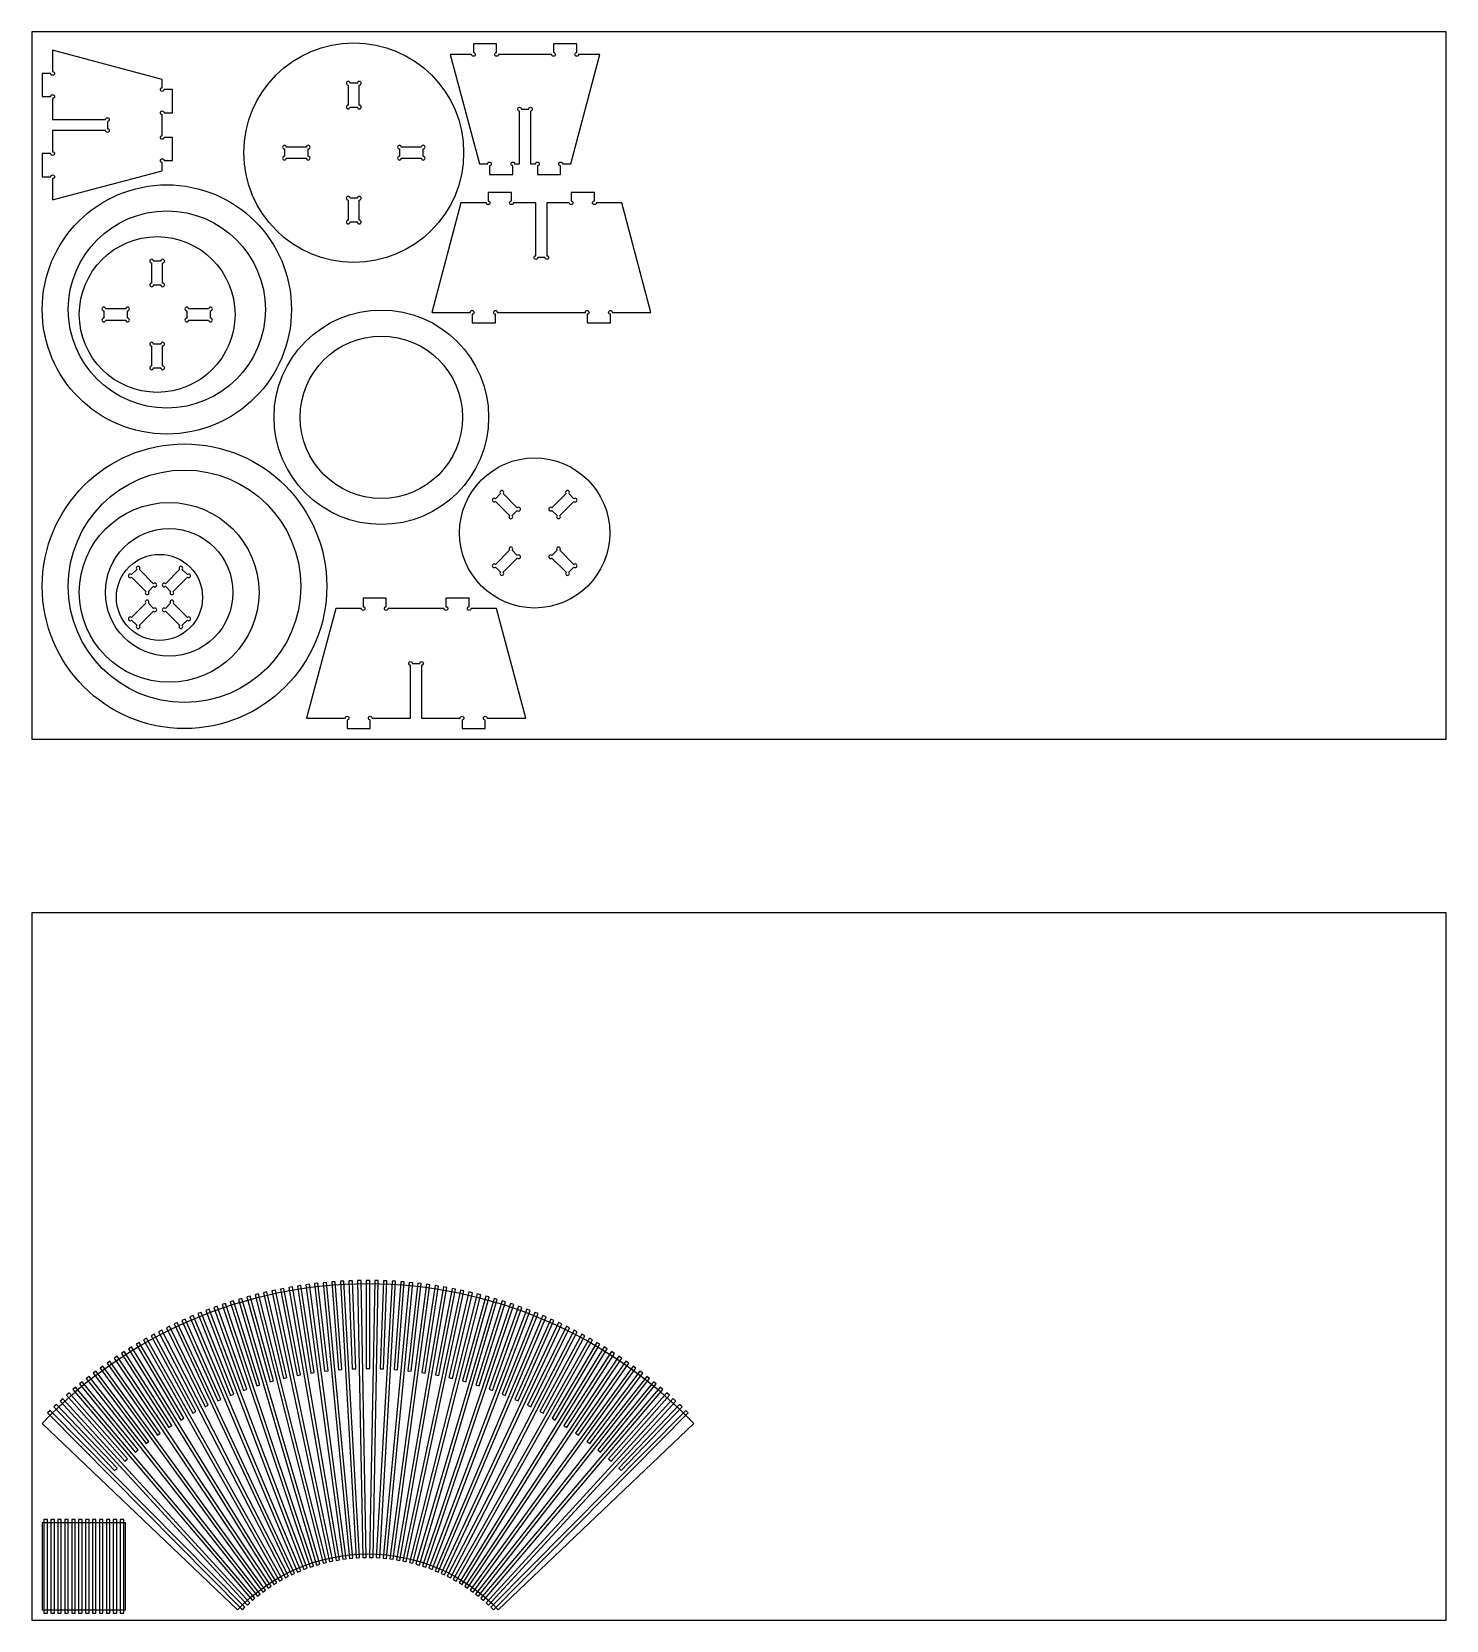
# Model space of a CAD drawing. Extents: x 0 to 2440, y 0 to 2740.
import ezdxf

# ---------------------------------------------------------------- set-up
doc = ezdxf.new("R2010")
doc.units = 0
for name, color, linetype in [('GABARIT_BAGUES_18MM', 3, 'Continuous'), ('GABARIT_INTERIEUR_18MM', 5, 'Continuous'), ('PIECE_5MM', 1, 'Continuous'), ('PLANCHE_18MM', 8, 'Continuous'), ('PLANCHE_5MM', 8, 'Continuous'), ('POCHE_KERF_3_5MM', 6, 'Continuous')]:
    doc.layers.add(name, color=color, linetype=linetype)

msp = doc.modelspace()

# ---------------------------------------------------------------- linework, layer by layer
at = {"layer": 'GABARIT_BAGUES_18MM'}
for centre, radius in [((233, 2261), 215), ((233, 2261), 170), ((603, 2075), 185), ((603, 2075), 140), ((263.5, 1783.5), 245.5), ((263.5, 1783.5), 200.5), ((237, 1773), 155), ((237, 1773), 110)]:
    msp.add_circle(centre, radius, dxfattribs=at)
at = {"layer": 'GABARIT_INTERIEUR_18MM'}
for points in [[(980.1, 2701), (943.3, 2701, -0.414214), (940.1, 2697.8, -0.414214), (936.9, 2701, -0.414214), (940.1, 2704.2), (940.1, 2719), (900.1, 2719), (900.1, 2704.2, -0.414214), (903.3, 2701, -0.414214), (900.1, 2697.8, -0.414214), (896.9, 2701), (805.1, 2701, -0.414214), (801.9, 2697.8, -0.414214), (798.7, 2701, -0.414214), (801.9, 2704.2), (801.9, 2719), (761.9, 2719), (761.9, 2704.2, -0.414214), (765.1, 2701, -0.414214), (761.9, 2697.8, -0.414214), (758.7, 2701), (722, 2701), (772.4, 2512), (786.5, 2512, -0.414214), (789.7, 2515.2, -0.414214), (792.9, 2512, -0.414214), (789.7, 2508.8), (789.7, 2494), (829.7, 2494), (829.7, 2508.8, -0.414214), (826.5, 2512, -0.414214), (829.7, 2515.2, -0.414214), (832.9, 2512), (841.5, 2512), (841.5, 2603.3, -0.414214), (838.3, 2606.5, -0.414214), (841.5, 2609.7, -0.414214), (844.7, 2606.5), (857.3, 2606.5, -0.414214), (860.5, 2609.7, -0.414214), (863.7, 2606.5, -0.414214), (860.5, 2603.3), (860.5, 2512), (869.1, 2512, -0.414214), (872.3, 2515.2, -0.414214), (875.5, 2512, -0.414214), (872.3, 2508.8), (872.3, 2494), (912.3, 2494), (912.3, 2508.8, -0.414214), (909.1, 2512, -0.414214), (912.3, 2515.2, -0.414214), (915.5, 2512), (929.7, 2512)], [(36, 2708.1), (36, 2671.3, -0.414214), (39.2, 2668.1, -0.414214), (36, 2664.9, -0.414214), (32.8, 2668.1), (18, 2668.1), (18, 2628.1), (32.8, 2628.1, -0.414214), (36, 2631.3, -0.414214), (39.2, 2628.1, -0.414214), (36, 2624.9), (36, 2588.5), (127.3, 2588.5, -0.414214), (130.5, 2591.7, -0.414214), (133.7, 2588.5, -0.414214), (130.5, 2585.3), (130.5, 2572.7, -0.414214), (133.7, 2569.5, -0.414214), (130.5, 2566.3, -0.414214), (127.3, 2569.5), (36, 2569.5), (36, 2533.1, -0.414214), (39.2, 2529.9, -0.414214), (36, 2526.7, -0.414214), (32.8, 2529.9), (18, 2529.9), (18, 2489.9), (32.8, 2489.9, -0.414214), (36, 2493.1, -0.414214), (39.2, 2489.9, -0.414214), (36, 2486.7), (36, 2450), (225, 2500.4), (225, 2514.5, -0.414214), (221.8, 2517.7, -0.414214), (225, 2520.9, -0.414214), (228.2, 2517.7), (243, 2517.7), (243, 2557.7), (228.2, 2557.7, -0.414214), (225, 2554.5, -0.414214), (221.8, 2557.7, -0.414214), (225, 2560.9), (225, 2597.1, -0.414214), (221.8, 2600.3, -0.414214), (225, 2603.5, -0.414214), (228.2, 2600.3), (243, 2600.3), (243, 2640.3), (228.2, 2640.3, -0.414214), (225, 2637.1, -0.414214), (221.8, 2640.3, -0.414214), (225, 2643.5), (225, 2657.7)], [(561.8, 2610.2, 0.414214), (565, 2607, 0.414214), (568.2, 2610.2, 0.414214), (565, 2613.4), (565, 2648, 0.414214), (568.2, 2651.2, 0.414214), (565, 2654.4, 0.414214), (561.8, 2651.2), (549.2, 2651.2, 0.414214), (546, 2654.4, 0.414214), (542.8, 2651.2, 0.414214), (546, 2648), (546, 2613.4, 0.414214), (542.8, 2610.2, 0.414214), (546, 2607, 0.414214), (549.2, 2610.2)], [(435.9, 2525.2, 0.414214), (432.7, 2522, 0.414214), (435.9, 2518.8, 0.414214), (439.1, 2522), (473.7, 2522, 0.414214), (476.9, 2518.8, 0.414214), (480.1, 2522, 0.414214), (476.9, 2525.2), (476.9, 2537.8, 0.414214), (480.1, 2541, 0.414214), (476.9, 2544.2, 0.414214), (473.7, 2541), (439.1, 2541, 0.414214), (435.9, 2544.2, 0.414214), (432.7, 2541, 0.414214), (435.9, 2537.8)], [(634.2, 2525.2, 0.414214), (631, 2522, 0.414214), (634.2, 2518.8, 0.414214), (637.4, 2522), (672, 2522, 0.414214), (675.2, 2518.8, 0.414214), (678.4, 2522, 0.414214), (675.2, 2525.2), (675.2, 2537.8, 0.414214), (678.4, 2541, 0.414214), (675.2, 2544.2, 0.414214), (672, 2541), (637.4, 2541, 0.414214), (634.2, 2544.2, 0.414214), (631, 2541, 0.414214), (634.2, 2537.8)], [(561.8, 2411.9, 0.414214), (565, 2408.7, 0.414214), (568.2, 2411.9, 0.414214), (565, 2415.1), (565, 2449.7, 0.414214), (568.2, 2452.9, 0.414214), (565, 2456.1, 0.414214), (561.8, 2452.9), (549.2, 2452.9, 0.414214), (546, 2456.1, 0.414214), (542.8, 2452.9, 0.414214), (546, 2449.7), (546, 2415.1, 0.414214), (542.8, 2411.9, 0.414214), (546, 2408.7, 0.414214), (549.2, 2411.9)], [(690, 2256), (756.7, 2256, -0.414214), (759.9, 2259.2, -0.414214), (763.1, 2256, -0.414214), (759.9, 2252.8), (759.9, 2238), (799.9, 2238), (799.9, 2252.8, -0.414214), (796.7, 2256, -0.414214), (799.9, 2259.2, -0.414214), (803.1, 2256), (955, 2256, -0.414214), (958.2, 2259.2, -0.414214), (961.4, 2256, -0.414214), (958.2, 2252.8), (958.2, 2238), (998.2, 2238), (998.2, 2252.8, -0.414214), (995, 2256, -0.414214), (998.2, 2259.2, -0.414214), (1001.4, 2256), (1068.1, 2256), (1017.7, 2445), (973.7, 2445, -0.414214), (970.5, 2441.8, -0.414214), (967.3, 2445, -0.414214), (970.5, 2448.2), (970.5, 2463), (930.5, 2463), (930.5, 2448.2, -0.414214), (933.7, 2445, -0.414214), (930.5, 2441.8, -0.414214), (927.3, 2445), (888.5, 2445), (888.5, 2353.7, -0.414214), (891.7, 2350.5, -0.414214), (888.5, 2347.3, -0.414214), (885.3, 2350.5), (872.7, 2350.5, -0.414214), (869.5, 2347.3, -0.414214), (866.3, 2350.5, -0.414214), (869.5, 2353.7), (869.5, 2445), (830.7, 2445, -0.414214), (827.5, 2441.8, -0.414214), (824.3, 2445, -0.414214), (827.5, 2448.2), (827.5, 2463), (787.5, 2463), (787.5, 2448.2, -0.414214), (790.7, 2445, -0.414214), (787.5, 2441.8, -0.414214), (784.3, 2445), (740.4, 2445)], [(222.6, 2303.3, 0.414214), (225.8, 2300.1, 0.414214), (229, 2303.3, 0.414214), (225.8, 2306.5), (225.8, 2341.1, 0.414214), (229, 2344.3, 0.414214), (225.8, 2347.5, 0.414214), (222.6, 2344.3), (210, 2344.3, 0.414214), (206.8, 2347.5, 0.414214), (203.6, 2344.3, 0.414214), (206.8, 2341.1), (206.8, 2306.5, 0.414214), (203.6, 2303.3, 0.414214), (206.8, 2300.1, 0.414214), (210, 2303.3)], [(124.3, 2246, 0.414214), (121.1, 2242.8, 0.414214), (124.3, 2239.6, 0.414214), (127.5, 2242.8), (162.1, 2242.8, 0.414214), (165.3, 2239.6, 0.414214), (168.5, 2242.8, 0.414214), (165.3, 2246), (165.3, 2258.6, 0.414214), (168.5, 2261.8, 0.414214), (165.3, 2265, 0.414214), (162.1, 2261.8), (127.5, 2261.8, 0.414214), (124.3, 2265, 0.414214), (121.1, 2261.8, 0.414214), (124.3, 2258.6)], [(267.3, 2246, 0.414214), (264.1, 2242.8, 0.414214), (267.3, 2239.6, 0.414214), (270.5, 2242.8), (305.1, 2242.8, 0.414214), (308.3, 2239.6, 0.414214), (311.5, 2242.8, 0.414214), (308.3, 2246), (308.3, 2258.6, 0.414214), (311.5, 2261.8, 0.414214), (308.3, 2265, 0.414214), (305.1, 2261.8), (270.5, 2261.8, 0.414214), (267.3, 2265, 0.414214), (264.1, 2261.8, 0.414214), (267.3, 2258.6)], [(222.6, 2160.3, 0.414214), (225.8, 2157.1, 0.414214), (229, 2160.3, 0.414214), (225.8, 2163.5), (225.8, 2198.1, 0.414214), (229, 2201.3, 0.414214), (225.8, 2204.5, 0.414214), (222.6, 2201.3), (210, 2201.3, 0.414214), (206.8, 2204.5, 0.414214), (203.6, 2201.3, 0.414214), (206.8, 2198.1), (206.8, 2163.5, 0.414214), (203.6, 2160.3, 0.414214), (206.8, 2157.1, 0.414214), (210, 2160.3)], [(837.6, 1914.3, 0.414214), (842.2, 1914.3, 0.414214), (842.2, 1918.9, 0.414214), (837.6, 1918.9), (813.2, 1943.3, 0.414214), (813.2, 1947.8, 0.414214), (808.6, 1947.8, 0.414214), (808.6, 1943.3), (799.7, 1934.4, 0.414214), (795.2, 1934.4, 0.414214), (795.2, 1929.9, 0.414214), (799.7, 1929.9), (824.2, 1905.4, 0.414214), (824.2, 1900.9, 0.414214), (828.7, 1900.9, 0.414214), (828.7, 1905.4)], [(906.3, 1905.4, 0.414214), (906.3, 1900.9, 0.414214), (910.9, 1900.9, 0.414214), (910.9, 1905.4), (935.3, 1929.9, 0.414214), (939.8, 1929.9, 0.414214), (939.8, 1934.4, 0.414214), (935.3, 1934.4), (926.4, 1943.3, 0.414214), (926.4, 1947.8, 0.414214), (921.9, 1947.8, 0.414214), (921.9, 1943.3), (897.4, 1918.9, 0.414214), (892.9, 1918.9, 0.414214), (892.9, 1914.3, 0.414214), (897.4, 1914.3)], [(808.6, 1807.7, 0.414214), (808.6, 1803.2, 0.414214), (813.2, 1803.2, 0.414214), (813.2, 1807.7), (837.6, 1832.2, 0.414214), (842.2, 1832.2, 0.414214), (842.2, 1836.7, 0.414214), (837.6, 1836.7), (828.7, 1845.6, 0.414214), (828.7, 1850.2, 0.414214), (824.2, 1850.2, 0.414214), (824.2, 1845.6), (799.7, 1821.2, 0.414214), (795.2, 1821.2, 0.414214), (795.2, 1816.6, 0.414214), (799.7, 1816.6)], [(935.3, 1816.6, 0.414214), (939.8, 1816.6, 0.414214), (939.8, 1821.2, 0.414214), (935.3, 1821.2), (910.9, 1845.6, 0.414214), (910.9, 1850.2, 0.414214), (906.3, 1850.2, 0.414214), (906.3, 1845.6), (897.4, 1836.7, 0.414214), (892.9, 1836.7, 0.414214), (892.9, 1832.2, 0.414214), (897.4, 1832.2), (921.9, 1807.7, 0.414214), (921.9, 1803.2, 0.414214), (926.4, 1803.2, 0.414214), (926.4, 1807.7)], [(210.1, 1783.5, 0.414214), (214.6, 1783.5, 0.414214), (214.6, 1788, 0.414214), (210.1, 1788), (185.6, 1812.5, 0.414214), (185.6, 1817, 0.414214), (181.1, 1817, 0.414214), (181.1, 1812.5), (172.2, 1803.6, 0.414214), (167.6, 1803.6, 0.414214), (167.6, 1799.1, 0.414214), (172.2, 1799.1), (196.6, 1774.6, 0.414214), (196.6, 1770.1, 0.414214), (201.1, 1770.1, 0.414214), (201.1, 1774.6)], [(239.5, 1774.6, 0.414214), (239.5, 1770.1, 0.414214), (244, 1770.1, 0.414214), (244, 1774.6), (268.5, 1799.1, 0.414214), (273, 1799.1, 0.414214), (273, 1803.6, 0.414214), (268.5, 1803.6), (259.6, 1812.5, 0.414214), (259.6, 1817, 0.414214), (255.1, 1817, 0.414214), (255.1, 1812.5), (230.6, 1788, 0.414214), (226.1, 1788, 0.414214), (226.1, 1783.5, 0.414214), (230.6, 1783.5)], [(181.1, 1716.2, 0.414214), (181.1, 1711.6, 0.414214), (185.6, 1711.6, 0.414214), (185.6, 1716.2), (210.1, 1740.6, 0.414214), (214.6, 1740.6, 0.414214), (214.6, 1745.1, 0.414214), (210.1, 1745.1), (201.1, 1754.1, 0.414214), (201.1, 1758.6, 0.414214), (196.6, 1758.6, 0.414214), (196.6, 1754.1), (172.2, 1729.6, 0.414214), (167.6, 1729.6, 0.414214), (167.6, 1725.1, 0.414214), (172.2, 1725.1)], [(268.5, 1725.1, 0.414214), (273, 1725.1, 0.414214), (273, 1729.6, 0.414214), (268.5, 1729.6), (244, 1754.1, 0.414214), (244, 1758.6, 0.414214), (239.5, 1758.6, 0.414214), (239.5, 1754.1), (230.6, 1745.1, 0.414214), (226.1, 1745.1, 0.414214), (226.1, 1740.6, 0.414214), (230.6, 1740.6), (255.1, 1716.2, 0.414214), (255.1, 1711.6, 0.414214), (259.6, 1711.6, 0.414214), (259.6, 1716.2)], [(474, 1556), (540.7, 1556, -0.414214), (543.9, 1559.2, -0.414214), (547.1, 1556, -0.414214), (543.9, 1552.8), (543.9, 1538), (583.9, 1538), (583.9, 1552.8, -0.414214), (580.7, 1556, -0.414214), (583.9, 1559.2, -0.414214), (587.1, 1556), (653.5, 1556), (653.5, 1647.3, -0.414214), (650.3, 1650.5, -0.414214), (653.5, 1653.7, -0.414214), (656.7, 1650.5), (669.3, 1650.5, -0.414214), (672.5, 1653.7, -0.414214), (675.7, 1650.5, -0.414214), (672.5, 1647.3), (672.5, 1556), (739, 1556, -0.414214), (742.2, 1559.2, -0.414214), (745.4, 1556, -0.414214), (742.2, 1552.8), (742.2, 1538), (782.2, 1538), (782.2, 1552.8, -0.414214), (779, 1556, -0.414214), (782.2, 1559.2, -0.414214), (785.4, 1556), (852.1, 1556), (801.7, 1745), (757.7, 1745, -0.414214), (754.5, 1741.8, -0.414214), (751.3, 1745, -0.414214), (754.5, 1748.2), (754.5, 1763), (714.5, 1763), (714.5, 1748.2, -0.414214), (717.7, 1745, -0.414214), (714.5, 1741.8, -0.414214), (711.3, 1745), (614.7, 1745, -0.414214), (611.5, 1741.8, -0.414214), (608.3, 1745, -0.414214), (611.5, 1748.2), (611.5, 1763), (571.5, 1763), (571.5, 1748.2, -0.414214), (574.7, 1745, -0.414214), (571.5, 1741.8, -0.414214), (568.3, 1745), (524.4, 1745)]]:
    msp.add_lwpolyline(points, format="xyb", close=True, dxfattribs=at)
for centre, radius in [((555.5, 2531.5), 189.5), ((216.3, 2252.3), 134.3), ((867.5, 1875.5), 129.5), ((220.3, 1764.3), 74.3)]:
    msp.add_circle(centre, radius, dxfattribs=at)
at = {"layer": 'PIECE_5MM'}
msp.add_lwpolyline([(804.7, 18), (1141.8, 339.3, 0.205176), (579.9, 580, 0.205176), (18, 339.3), (355.1, 18, -0.205176), (579.9, 114.3, -0.205176)], format="xyb", close=True, dxfattribs=at)
msp.add_lwpolyline([(18, 18), (161.6, 18), (161.6, 168), (18, 168)], close=True, dxfattribs=at)
at = {"layer": 'PLANCHE_18MM'}
msp.add_lwpolyline([(0, 1520), (2440, 1520), (2440, 2740), (0, 2740)], close=True, dxfattribs=at)
at = {"layer": 'PLANCHE_5MM'}
msp.add_lwpolyline([(0, 0), (2440, 0), (2440, 1220), (0, 1220)], close=True, dxfattribs=at)
at = {"layer": 'POCHE_KERF_3_5MM'}
for points in [[(481.3, 426.4), (487.3, 427.3), (464.2, 577.4), (458.3, 576.5)], [(536.5, 105.2), (542.4, 106), (479, 579.5), (473, 578.7)], [(505.1, 429.7), (511.1, 430.4), (493.7, 581.3), (487.8, 580.6)], [(548, 106.6), (554, 107.2), (508.6, 582.8), (502.6, 582.2)], [(529, 432.1), (535, 432.6), (523.4, 584), (517.4, 583.5)], [(559.5, 107.6), (565.5, 108), (538.3, 584.9), (532.3, 584.6)], [(552.9, 433.6), (558.9, 433.8), (553.1, 585.6), (547.1, 585.3)], [(571.1, 108.2), (577.1, 108.3), (568, 585.9), (562, 585.8)], [(576.9, 434.2), (582.9, 434.2), (582.9, 586), (576.9, 586)], [(582.7, 108.3), (588.7, 108.2), (597.8, 585.8), (591.8, 585.9)], [(594.3, 108), (600.3, 107.6), (627.6, 584.6), (621.6, 584.9)], [(600.9, 433.8), (606.9, 433.6), (612.7, 585.3), (606.7, 585.6)], [(605.9, 107.2), (611.8, 106.6), (657.2, 582.2), (651.3, 582.8)], [(617.4, 106), (623.3, 105.2), (686.8, 578.7), (680.9, 579.5)], [(624.9, 432.6), (630.9, 432.1), (642.4, 583.5), (636.4, 584)], [(648.8, 430.4), (654.7, 429.7), (672, 580.6), (666.1, 581.3)], [(672.6, 427.3), (678.5, 426.4), (701.5, 576.5), (695.6, 577.4)], [(388, 404.3), (393.7, 406.1), (348.2, 550.9), (342.5, 549.1)], [(491.3, 95.1), (497, 96.8), (362.5, 555.2), (356.7, 553.5)], [(411, 411.1), (416.8, 412.7), (376.8, 559.2), (371, 557.6)], [(502.4, 98.3), (508.2, 99.7), (391.2, 562.9), (385.4, 561.4)], [(434.2, 417.1), (440.1, 418.5), (405.7, 566.4), (399.9, 565)], [(513.7, 101), (519.6, 102.3), (420.3, 569.5), (414.4, 568.3)], [(457.7, 422.2), (463.6, 423.4), (434.9, 572.4), (429, 571.3)], [(525, 103.3), (531, 104.3), (449.5, 575.1), (443.6, 574)], [(628.9, 104.3), (634.8, 103.3), (716.2, 574), (710.3, 575.1)], [(640.3, 102.3), (646.1, 101), (745.4, 568.3), (739.6, 569.5)], [(651.6, 99.7), (657.4, 98.3), (774.4, 561.4), (768.6, 562.9)], [(662.8, 96.8), (668.6, 95.1), (803.1, 553.5), (797.4, 555.2)], [(696.2, 423.4), (702.1, 422.2), (730.9, 571.3), (725, 572.4)], [(719.7, 418.5), (725.6, 417.1), (760, 565), (754.1, 566.4)], [(743, 412.7), (748.8, 411.1), (788.8, 557.6), (783, 559.2)], [(766.1, 406.1), (771.8, 404.3), (817.4, 549.1), (811.6, 550.9)], [(458.6, 83.1), (464.2, 85.4), (278.2, 525.5), (272.7, 523.2)], [(342.9, 387.9), (348.5, 390.2), (292, 531.1), (286.5, 528.9)], [(469.4, 87.5), (475, 89.6), (305.9, 536.5), (300.3, 534.3)], [(365.3, 396.5), (370.9, 398.5), (319.9, 541.5), (314.3, 539.5)], [(480.2, 91.5), (485.9, 93.4), (334, 546.4), (328.3, 544.5)], [(673.9, 93.4), (679.6, 91.5), (831.5, 544.5), (825.8, 546.4)], [(684.9, 89.6), (690.5, 87.5), (859.5, 534.3), (853.9, 536.5)], [(695.7, 85.4), (701.2, 83.1), (887.1, 523.2), (881.6, 525.5)], [(788.9, 398.5), (794.5, 396.5), (845.6, 539.5), (839.9, 541.5)], [(811.4, 390.2), (816.9, 387.9), (873.4, 528.9), (867.8, 531.1)], [(277.9, 357.1), (283.1, 360), (211, 493.6), (205.7, 490.7)], [(437.8, 73.1), (443.1, 75.8), (224.2, 500.5), (218.9, 497.7)], [(299.1, 368.2), (304.5, 370.9), (237.5, 507.1), (232.2, 504.5)], [(448.1, 78.3), (453.5, 80.8), (251, 513.5), (245.6, 511)], [(320.8, 378.5), (326.3, 380.9), (264.6, 519.6), (259.1, 517.2)], [(706.3, 80.8), (711.7, 78.3), (914.3, 511), (908.8, 513.5)], [(716.7, 75.8), (722.1, 73.1), (940.9, 497.7), (935.6, 500.5)], [(833.5, 380.9), (839, 378.5), (900.7, 517.2), (895.3, 519.6)], [(855.3, 370.9), (860.7, 368.2), (927.7, 504.5), (922.3, 507.1)], [(876.7, 360), (882, 357.1), (954.1, 490.7), (948.8, 493.6)], [(417.7, 61.5), (422.8, 64.6), (172.3, 471.4), (167.1, 468.2)], [(257, 345.2), (262.2, 348.3), (185, 479), (179.9, 476)], [(427.6, 67.5), (432.8, 70.4), (198, 486.4), (192.7, 483.5)], [(727, 70.4), (732.2, 67.5), (967.1, 483.5), (961.9, 486.4)], [(737, 64.6), (742.2, 61.5), (992.7, 468.2), (987.6, 471.4)], [(897.6, 348.3), (902.8, 345.2), (980, 476), (974.8, 479)], [(398.5, 48.4), (403.4, 51.9), (122.6, 438.4), (117.8, 434.9)], [(216.8, 319.1), (221.7, 322.5), (134.8, 447), (129.9, 443.6)], [(408, 55.1), (413, 58.5), (147.1, 455.4), (142.2, 452)], [(236.6, 332.5), (241.7, 335.8), (159.6, 463.5), (154.6, 460.3)], [(746.9, 58.5), (751.8, 55.1), (1017.7, 452), (1012.7, 455.4)], [(756.4, 51.9), (761.3, 48.4), (1042, 434.9), (1037.2, 438.4)], [(918.1, 335.8), (923.2, 332.5), (1005.3, 460.3), (1000.2, 463.5)], [(938.1, 322.5), (943.1, 319.1), (1029.9, 443.6), (1025, 447)], [(178.6, 290), (183.3, 293.8), (87.2, 411.3), (82.5, 407.5)], [(389.4, 41.3), (394.1, 45), (98.8, 420.6), (94.1, 416.9)], [(197.4, 304.9), (202.2, 308.5), (110.7, 429.6), (105.9, 426)], [(765.7, 45), (770.5, 41.3), (1065.7, 416.9), (1061, 420.6)], [(957.6, 308.5), (962.4, 304.9), (1054, 426), (1049.2, 429.6)], [(976.6, 293.8), (981.2, 290), (1077.3, 407.5), (1072.7, 411.3)], [(160.4, 274.3), (164.9, 278.3), (64.4, 392.1), (59.9, 388.1)], [(380.5, 33.9), (385, 37.8), (75.7, 401.8), (71.1, 397.9)], [(774.8, 37.8), (779.4, 33.9), (1088.7, 397.9), (1084.1, 401.8)], [(994.9, 278.3), (999.4, 274.3), (1099.9, 388.1), (1095.4, 392.1)], [(363.5, 18.1), (367.8, 22.3), (31.7, 361.7), (27.4, 357.5)], [(142.8, 258), (147.1, 262.2), (42.4, 372.1), (38, 367.9)], [(371.9, 26.1), (376.3, 30.2), (53.3, 382.2), (48.9, 378.1)], [(783.6, 30.2), (788, 26.1), (1111, 378.1), (1106.5, 382.2)], [(792, 22.3), (796.3, 18.1), (1132.4, 357.5), (1128.2, 361.7)], [(1012.7, 262.2), (1017, 258), (1121.8, 367.9), (1117.4, 372.1)], [(21, 12), (27, 12), (27, 174), (21, 174)], [(33, 12), (39, 12), (39, 174), (33, 174)], [(44.9, 12), (50.9, 12), (50.9, 174), (44.9, 174)], [(56.9, 12), (62.9, 12), (62.9, 174), (56.9, 174)], [(68.9, 12), (74.9, 12), (74.9, 174), (68.9, 174)], [(80.8, 12), (86.8, 12), (86.8, 174), (80.8, 174)], [(92.8, 12), (98.8, 12), (98.8, 174), (92.8, 174)], [(104.8, 12), (110.8, 12), (110.8, 174), (104.8, 174)], [(116.7, 12), (122.7, 12), (122.7, 174), (116.7, 174)], [(128.7, 12), (134.7, 12), (134.7, 174), (128.7, 174)], [(140.7, 12), (146.7, 12), (146.7, 174), (140.7, 174)], [(152.6, 12), (158.6, 12), (158.6, 174), (152.6, 174)]]:
    msp.add_lwpolyline(points, close=True, dxfattribs=at)

doc.saveas('drawing.dxf')
